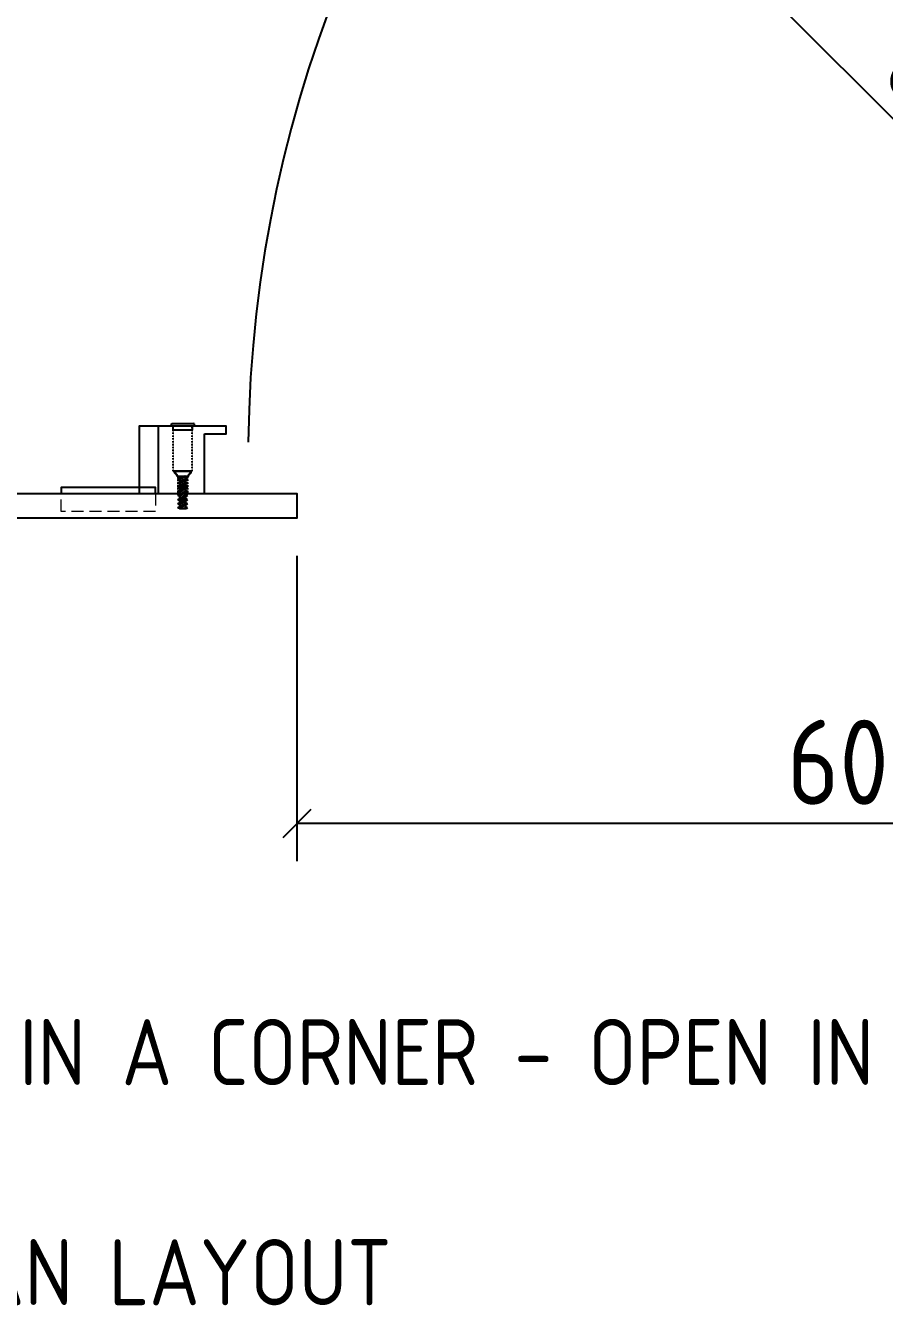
# Model space of a CAD drawing. Header units: inches. Extents: x 129892 to 140765, y 18172 to 24435.
# Drawn here: x 138469 to 138925, y 21264 to 21942 of the extents above; entities that cross this region are included whole.
import ezdxf

# ---------------------------------------------------------------- set-up
doc = ezdxf.new("R2010")
doc.units = ezdxf.units.IN
doc.header["$MEASUREMENT"] = 0
doc.header["$PDMODE"] = 66
doc.linetypes.add('DASHED2', pattern=[9.525, 6.35, -3.175])
doc.linetypes.add('HIDDEN', pattern=[0.375, 0.25, -0.125])
doc.layers.add('01', color=7, linetype='Continuous')
doc.styles.add('EXCELSIOR', font='dim.shx', dxfattribs={"height": 45})
doc.styles.add('JD', font='dim.shx', dxfattribs={"height": 35})
doc.dimstyles.new('EXCELSIOR', dxfattribs={"dimtxt": 50, "dimasz": 15, "dimexe": 20, "dimexo": 20, "dimgap": 10, "dimtad": 1, "dimdec": 0, "dimtxsty": 'EXCELSIOR', "dimblk": 'OBLIQUE', "dimcen": 2.5, "dimclrd": 1, "dimclre": 1, "dimclrt": 1, "dimadec": 0, "dimazin": 0, "dimtfac": 1, "dimtdec": 0, "dimtofl": 0, "dimtmove": 0, "dimatfit": 3, "dimfxl": 0, "dimlwd": 25, "dimarcsym": 0})

# ---------------------------------------------------------------- blocks, each defined once
blk = doc.blocks.new('_OBLIQUE')
at = {"color": 0, "linetype": 'ByBlock'}
blk.add_line((-0.5, -0.5), (0.5, 0.5), dxfattribs=at)
blk = doc.blocks.new('*D204')
at = {"color": 1, "lineweight": -2}
for p, q in [((138613.06, 21661.02), (138613.06, 21499.07)), ((139213.06, 21661.02), (139213.06, 21499.07))]:
    blk.add_line(p, q, dxfattribs=at)
at = {"color": 1, "lineweight": 25}
blk.add_line((139213.06, 21519.07), (138613.06, 21519.07), dxfattribs=at)
at = {"layer": 'Defpoints', "color": 0}
for p in [(138613.06, 21681.02), (139213.06, 21681.02), (138613.06, 21519.07)]:
    blk.add_point(p, dxfattribs=at)
at = {"color": 1, "lineweight": 25, "xscale": 15, "yscale": 15, "zscale": 15, "rotation": 180}
blk.add_blockref('_OBLIQUE', (138613.06, 21519.07), dxfattribs=at)
at = {"color": 1, "lineweight": 25, "xscale": 15, "yscale": 15, "zscale": 15}
blk.add_blockref('_OBLIQUE', (139213.06, 21519.07), dxfattribs=at)
at = {"color": 1, "insert": (138913.06, 21551.57), "char_height": 45, "attachment_point": 5, "style": 'EXCELSIOR'}
blk.add_mtext('600', dxfattribs=at)
blk = doc.blocks.new('A$C2F2D49F8')
blk.add_lwpolyline([(0, 9.5), (50, 9.5), (50, 12.7), (0, 12.7)], close=True)
at = {"color": 253, "linetype": 'DASHED2', "lineweight": 9}
blk.add_lwpolyline([(0, 9.5), (50, 9.5), (50, 0), (0, 0)], close=True, dxfattribs=at)
blk = doc.blocks.new('*D172')
at = {"color": 1, "lineweight": -2}
for p, q in [((138767.47, 22172.99), (138694.01, 22099.52)), ((139237.7, 21702.76), (139164.23, 21629.29))]:
    blk.add_line(p, q, dxfattribs=at)
at = {"color": 1, "lineweight": 25}
blk.add_line((139178.37, 21643.43), (138708.15, 22113.66), dxfattribs=at)
at = {"layer": 'Defpoints', "color": 0}
for p in [(138781.62, 22187.13), (138708.15, 22113.66), (139251.84, 21716.9)]:
    blk.add_point(p, dxfattribs=at)
at = {"color": 1, "lineweight": 25, "xscale": 15, "yscale": 15, "zscale": 15}
for p, rotation in [((138708.15, 22113.66), 135.0000000004422), ((139178.37, 21643.43), 315.0000000004422)]:
    blk.add_blockref('_OBLIQUE', p, dxfattribs=dict(at, rotation=rotation))
at = {"color": 1, "insert": (138966.24, 21901.53), "char_height": 45, "attachment_point": 5, "rotation": 315, "style": 'EXCELSIOR'}
blk.add_mtext('665', dxfattribs=at)
blk = doc.blocks.new('A$C3FEB73EF')
blk.add_lwpolyline([(2.93, 0), (6.66, 0)])
at = {"layer": '01'}
for p, q in [((0, 20), (9.34, 20)), ((0, 20), (0, 19.81)), ((0, 19.81), (9.34, 19.81)), ((2.08, 17.12), (0, 19.81)), ((2.08, 15.63), (4.55, 17.12)), ((5.61, 17.12), (2.08, 15.63)), ((2.08, 17.12), (7.26, 17.12)), ((2.08, 13.45), (6.35, 16.02)), ((7.26, 15.63), (2.08, 13.45)), ((2.99, 15.25), (2.08, 15.63)), ((2.08, 11.27), (6.35, 13.83)), ((2.99, 17.12), (2.99, 16.18)), ((6.1, 17.12), (2.99, 15.25)), ((7.26, 15.63), (2.99, 13.07)), ((2.99, 15.25), (2.99, 14)), ((6.35, 16.02), (6.35, 17.12)), ((7.26, 15.63), (6.35, 16.02)), ((6.35, 13.83), (6.35, 15.08)), ((7.26, 13.45), (6.35, 13.83)), ((7.26, 17.12), (9.34, 19.81)), ((9.34, 20), (9.34, 19.81)), ((7.26, 13.45), (2.08, 11.27)), ((2.99, 13.07), (2.08, 13.45)), ((2.08, 9.09), (6.35, 11.65)), ((7.26, 11.27), (2.08, 9.09)), ((2.99, 10.88), (2.08, 11.27)), ((2.08, 6.91), (6.35, 9.47)), ((7.26, 9.09), (2.08, 6.91)), ((2.99, 8.7), (2.08, 9.09)), ((2.08, 4.72), (6.35, 7.29)), ((7.26, 6.91), (2.08, 4.72)), ((2.99, 6.52), (2.08, 6.91)), ((7.26, 13.45), (2.99, 10.88)), ((2.99, 13.07), (2.99, 11.82)), ((7.26, 11.27), (2.99, 8.7)), ((2.99, 10.88), (2.99, 9.63)), ((7.26, 9.09), (2.99, 6.52)), ((2.99, 8.7), (2.99, 7.45)), ((7.26, 6.91), (2.99, 4.34)), ((6.35, 11.65), (6.35, 12.9)), ((7.26, 11.27), (6.35, 11.65)), ((6.35, 9.47), (6.35, 10.72)), ((7.26, 9.09), (6.35, 9.47)), ((6.35, 7.29), (6.35, 8.54)), ((7.26, 6.91), (6.35, 7.29)), ((2.08, 2.54), (6.35, 5.11)), ((2.99, 4.34), (2.08, 4.72)), ((7.26, 4.72), (2.08, 2.54)), ((2.08, 0.36), (6.35, 2.93)), ((7.26, 2.54), (2.08, 0.36)), ((2.99, 2.16), (2.08, 2.54)), ((2.93, 0), (2.08, 0.36)), ((2.99, 6.52), (2.99, 5.27)), ((7.26, 4.72), (2.99, 2.16)), ((2.99, 4.34), (2.99, 3.09)), ((2.99, 2.16), (2.99, 0.91)), ((7.26, 2.54), (3.03, 0)), ((5.11, 0), (6.35, 0.74)), ((6.35, 5.11), (6.35, 6.36)), ((7.26, 4.72), (6.35, 5.11)), ((6.35, 2.93), (6.35, 4.18)), ((7.26, 2.54), (6.35, 2.93)), ((6.35, 0.74), (6.35, 1.99)), ((7.26, 0.36), (6.35, 0.74)), ((7.26, 0.36), (6.4, 0)), ((7.26, 0.36), (6.66, 0))]:
    blk.add_line(p, q, dxfattribs=at)
blk = doc.blocks.new('A$C1F9F6D95')
at = {"color": 252, "linetype": 'HIDDEN', "ltscale": 0.25}
for points in [[(0, 11.83), (0, 35.64)], [(10, 11.83), (10, 35.64)], [(0, 11.83), (2.49, 8.62)], [(2.49, 8.62), (2.49, 0)], [(10, 11.83), (7.51, 8.62)], [(7.51, 8.62), (7.51, 0)]]:
    blk.add_lwpolyline(points, dxfattribs=at)
blk = doc.blocks.new('A$C793F4C23')
blk.add_lwpolyline([(34.5, 39.64), (46, 39.64), (46, 43.64), (0, 43.64), (0, 8), (20.03, 8), (34.5, 8)], close=True)
at = {"color": 252}
blk.add_lwpolyline([(10.03, 43.64), (10.03, 8)], dxfattribs=at)
for points in [[(17, 44.89), (17.25, 45.14)], [(18, 43.64), (17, 43.64), (17, 44.89)], [(17.25, 45.14), (28.75, 45.14)], [(29, 43.64), (28, 43.64), (28, 41.64), (18, 41.64), (18, 43.64)], [(29, 44.89), (28.75, 45.14)], [(29, 44.89), (29, 43.64)], [(18.33, 19.81), (20.41, 17.12)], [(25.59, 17.12), (27.67, 19.81)]]:
    blk.add_lwpolyline(points)
for name, p in [('A$C1F9F6D95', (18, 8)), ('A$C3FEB73EF', (18.33, 0))]:
    blk.add_blockref(name, p)

msp = doc.modelspace()

# ---------------------------------------------------------------- linework, layer by layer
msp.add_lwpolyline([(137729.56, 21694.02), (138613.06, 21694.02), (138613.06, 21681.02), (137729.56, 21681.02)], close=True)
at = {"color": 252}
msp.add_arc((139262.62, 21713.03), 675.36, 90.42093, 179.30491, dxfattribs=at)

# ---------------------------------------------------------------- block references
for name, p in [('A$C793F4C23', (138529.56, 21686.02)), ('A$C2F2D49F8', (138488.06, 21684.52))]:
    msp.add_blockref(name, p)

# ---------------------------------------------------------------- texts
at = {"insert": (138529.56, 21339.52), "char_height": 35, "width": 1467.079, "attachment_point": 5, "style": 'JD'}
msp.add_mtext('TYPICAL IN-LINE IN A CORNER - OPEN IN\\P\\PPLAN LAYOUT', dxfattribs=at)

# ---------------------------------------------------------------- dimensions: what is measured, and where the dimension line sits
for base, p1, p2, angle, picture, middle in [((138708.15, 22113.66), (139251.84, 21716.9), (138781.62, 22187.13), 135, '*D172', (138966.24, 21901.53)), ((138613.06, 21519.07), (139213.06, 21681.02), (138613.06, 21681.02), 180, '*D204', (138913.06, 21551.57))]:
    dim = msp.add_linear_dim(base=base, p1=p1, p2=p2, angle=angle, dimstyle='EXCELSIOR')
    dim.commit()
    dim.dimension.update_dxf_attribs({"geometry": picture, "text_midpoint": middle})

doc.saveas('drawing.dxf')
